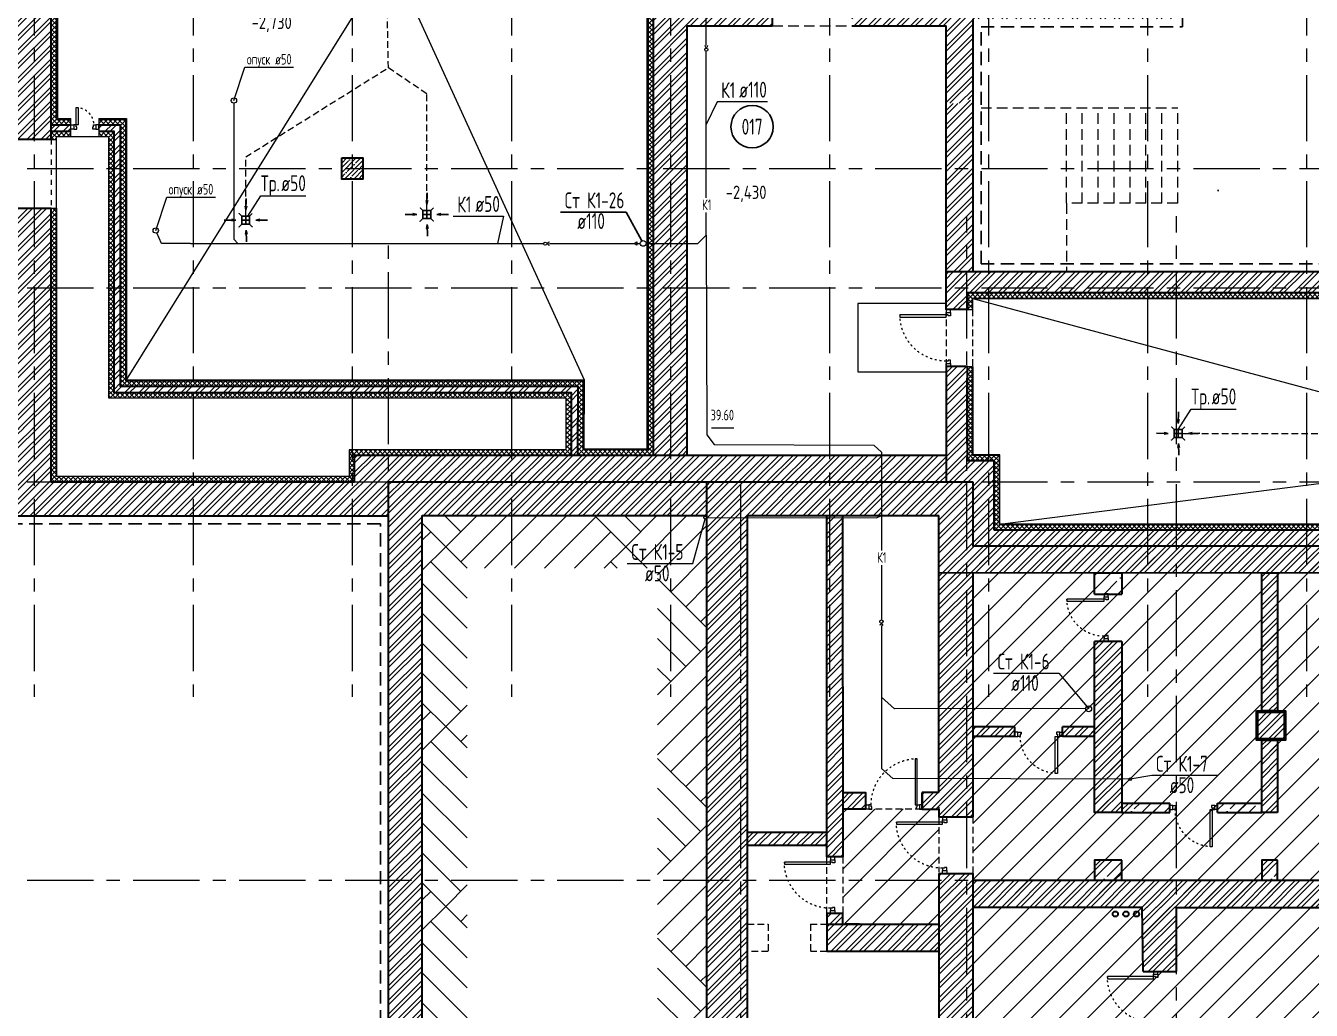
# Model space of a CAD drawing. Header units: millimetres. Extents: x -8689834 to 9419935, y -117443 to 166298.
# Drawn here: x -347333 to -323082, y 72711 to 91296 of the extents above; entities that cross this region are included whole.
import ezdxf
from ezdxf import colors
from ezdxf.entities.mleader import LeaderData, LeaderLine
from ezdxf.enums import TextEntityAlignment as Align
from ezdxf.math import Vec2, Vec3

# ---------------------------------------------------------------- set-up
doc = ezdxf.new("R2010")
doc.units = ezdxf.units.MM
doc.header["$MEASUREMENT"] = 0
for name, pattern in [('01_base$0$DASHED2', [0.375, 0.25, -0.125]), ('ACAD_ISO03W100', [30, 12, -18]), ('ADSK_Штриховая_ш2 п1', [3, 2, -1]), ('CENTER', [2, 1.25, -0.25, 0.25, -0.25]), ('TRATTEGGIATA', [0.75, 0.5, -0.25]), ('Штрих', [6.35, 3.175, -3.175])]:
    doc.linetypes.add(name, pattern=pattern)
doc.layers.get('0').update_dxf_attribs({"color": 250, "lineweight": 9})
for name, color, linetype, lineweight in [('!!!_АР_перегородки блоки', 7, 'Continuous', 5), ('1 этаж тонкие линии!', 250, 'Continuous', 0), ('_АР ТЕКСТ', 250, 'Continuous', 25), ('АР_Двери', 175, 'Continuous', 18), ('АР_Колонны', 250, 'Continuous', 30), ('АР_Колонны Штрих', 250, 'Continuous', 5), ('АР_Маркер экспликации', 239, 'Continuous', 13), ('АР_МосжилНии_Стены', 127, 'Continuous', 30), ('АР_Номер помещения', 1, 'Continuous', 25), ('АР_Оси', 195, 'Continuous', 9), ('АР_Отметки', 250, 'Continuous', 15), ('АР_Перегородки кирпич', 244, 'Continuous', 30), ('АР_Перегородки_кирпич_Штрих', 244, 'Continuous', 5), ('АР_Помещения_площадь', 19, 'Continuous', 9), ('АР_Сущ Несущая стена', 216, 'Continuous', 30), ('АР_тонкая линия', 250, 'Continuous', 0), ('АР_Штриховка кирпич', 250, 'Continuous', 9), ('АР_Штриховка монолит', 250, 'Continuous', 9), ('ВК_канализация', 32, 'Continuous', 15), ('Подвал', 250, 'Continuous', 30), ('Штриховка', 7, 'Continuous', 5)]:
    doc.layers.add(name, color=color, linetype=linetype, lineweight=lineweight)
doc.layers.add('АР_Кровля дорожки', color=245, linetype='Continuous')
doc.layers.add('ТХ_ВК_трапы', color=5, linetype='Continuous')
doc.styles.add('ISOCPEUR', font='isocpeur.ttf', dxfattribs={"width": 0.7})
doc.styles.get("Standard").update_dxf_attribs({"font": 'isocpeur.ttf', "width": 0.7})
pattern_1 = [(45, (-1298418.67, 164822.8), (-132.58252, 132.58252), []), (45, (-1298330.29, 164822.8), (-132.58252, 132.58252), [])]

# ---------------------------------------------------------------- blocks, each defined once
blk = doc.blocks.new('*U237')
for points in [[(-55, -80), (-55, 0), (-115, 0), (-115, -40), (-100, -40), (-100, -80), (-55, -80)], [(0, 0), (0, -80), (-55, -80), (-55, 0), (0, 0)], [(-1070, 0), (-1070, -80), (-1015, -80), (-1015, 0), (-1070, 0)], [(-1015, -80), (-1015, 0), (-955, 0), (-955, -40), (-970, -40), (-970, -80), (-1015, -80)]]:
    blk.add_lwpolyline(points)
blk.add_lwpolyline([(-100, -80), (-100, -950), (-140, -950), (-140, -80)], close=True)
at = {"linetype": 'ACAD_ISO03W100', "ltscale": 3}
blk.add_arc((-100, -80), 870, 180, 270, dxfattribs=at)
blk = doc.blocks.new('*U232')
for points in [[(-55, -80), (-55, 0), (-115, 0), (-115, -40), (-100, -40), (-100, -80), (-55, -80)], [(0, 0), (0, -80), (-55, -80), (-55, 0), (0, 0)], [(-1070, 0), (-1070, -80), (-1015, -80), (-1015, 0), (-1070, 0)], [(-1015, -80), (-1015, 0), (-955, 0), (-955, -40), (-970, -40), (-970, -80), (-1015, -80)]]:
    blk.add_lwpolyline(points)
blk.add_lwpolyline([(-100, -80), (-100, -950), (-140, -950), (-140, -80)], close=True)
at = {"linetype": 'ACAD_ISO03W100', "ltscale": 3}
blk.add_arc((-100, -80), 870, 180, 270, dxfattribs=at)
blk = doc.blocks.new('*U261')
blk.add_lwpolyline([(-100, 80), (-100, 780), (-140, 780), (-140, 80)], close=True)
for points in [[(-900, 0), (-900, 80), (-845, 80), (-845, 0), (-900, 0)], [(-845, 80), (-845, 0), (-785, 0), (-785, 40), (-800, 40), (-800, 80), (-845, 80)], [(-55, 80), (-55, 0), (-115, 0), (-115, 40), (-100, 40), (-100, 80), (-55, 80)], [(0, 0), (0, 80), (-55, 80), (-55, 0), (0, 0)]]:
    blk.add_lwpolyline(points)
at = {"linetype": 'ACAD_ISO03W100', "ltscale": 3}
blk.add_arc((-100, 80), 700, 90, 180, dxfattribs=at)
blk = doc.blocks.new('*U262')
for points in [[(-55, -80), (-55, 0), (-115, 0), (-115, -40), (-100, -40), (-100, -80), (-55, -80)], [(0, 0), (0, -80), (-55, -80), (-55, 0), (0, 0)], [(-900, 0), (-900, -80), (-845, -80), (-845, 0), (-900, 0)], [(-845, -80), (-845, 0), (-785, 0), (-785, -40), (-800, -40), (-800, -80), (-845, -80)]]:
    blk.add_lwpolyline(points)
blk.add_lwpolyline([(-100, -80), (-100, -780), (-140, -780), (-140, -80)], close=True)
at = {"linetype": 'ACAD_ISO03W100', "ltscale": 3}
blk.add_arc((-100, -80), 700, 180, 270, dxfattribs=at)
blk = doc.blocks.new('_DotSmall')
at = {"color": 0, "linetype": 'ByBlock', "const_width": 0.5}
blk.add_lwpolyline([(-0.0625, 0, 1), (0.0625, 0, 1)], format="xyb", close=True, dxfattribs=at)
blk = doc.blocks.new('*U464')
at = {"layer": 'АР_Номер помещения', "color": 7}
blk.add_circle((-11006, 2671), 400, dxfattribs=at)
at = {"layer": 'АР_Помещения_площадь', "color": 7}
blk.add_line((-11353, -3017), (-11775, -3017), dxfattribs=at)
at = {"color": 7, "style": 'ISOCPEUR', "width": 0.7, "flags": 1}
blk.add_attdef('КАТЕГОРИЯ', (-499, -2092), '', height=250, dxfattribs=at)
at = {"layer": 'АР_Номер помещения', "color": 7, "style": 'ISOCPEUR', "width": 0.7}
blk.add_attdef('НОМЕР_ПОМЕЩЕНИЯ', text='', height=300, dxfattribs=at).set_placement((-11006, 2671), align=Align.MIDDLE_CENTER)
at = {"layer": 'АР_Помещения_площадь', "color": 7, "lineweight": 30, "width": 0.7, "flags": 104}
blk.add_attdef('ИМЯ_ПОМЕЩЕНИЯ', text='', height=100, dxfattribs=at).set_placement((158, 1217), align=Align.MIDDLE_CENTER)
at = {"layer": 'АР_Помещения_площадь', "color": 7, "style": 'ISOCPEUR', "width": 0.7}
blk.add_attdef('ПЛОЩАДЬ_ПОМЕЩЕНИЯ', text='', height=200, dxfattribs=at).set_placement((-11348, -2770), align=Align.MIDDLE_RIGHT)
blk = doc.blocks.new('*U274')
for points in [[(0, 0), (0, -80), (55, -80), (55, 0), (0, 0)], [(55, -80), (55, 0), (115, 0), (115, -40), (100, -40), (100, -80), (55, -80)], [(475, -80), (475, 0), (415, 0), (415, -40), (430, -40), (430, -80), (475, -80)], [(530, 0), (530, -80), (475, -80), (475, 0), (530, 0)]]:
    blk.add_lwpolyline(points)
blk.add_lwpolyline([(100, -80), (100, -410), (140, -410), (140, -80)], close=True)
at = {"linetype": 'ACAD_ISO03W100', "ltscale": 3}
blk.add_arc((100, -80), 330, 270, 0, dxfattribs=at)
blk = doc.blocks.new('*U1280')
for points in [[(-55, -80), (-55, 0), (-115, 0), (-115, -40), (-100, -40), (-100, -80), (-55, -80)], [(0, 0), (0, -80), (-55, -80), (-55, 0), (0, 0)], [(-1070, 0), (-1070, -80), (-1015, -80), (-1015, 0), (-1070, 0)], [(-1015, -80), (-1015, 0), (-955, 0), (-955, -40), (-970, -40), (-970, -80), (-1015, -80)]]:
    blk.add_lwpolyline(points)
blk.add_lwpolyline([(-100, -80), (-100, -950), (-140, -950), (-140, -80)], close=True)
at = {"linetype": 'ACAD_ISO03W100', "ltscale": 3}
blk.add_arc((-100, -80), 870, 180, 270, dxfattribs=at)
blk = doc.blocks.new('Трапы с разуклонкой')
at = {"layer": 'ТХ_ВК_трапы'}
blk.add_lwpolyline([(364931, 183328), (364981, 183278), (364981, 183128), (364931, 183078), (364981, 183128), (365130, 183128), (365181, 183077), (365130, 183128), (365055, 183128), (365055, 183278), (364981, 183278), (365130, 183278), (365179, 183327), (365130, 183278), (365130, 183128), (365130, 183203), (364981, 183203)], dxfattribs=at)
blk.add_lwpolyline([(364931, 183328), (364981, 183278), (364981, 183128), (364931, 183078), (364981, 183128), (365130, 183128), (365181, 183077), (365130, 183128), (365055, 183128), (365055, 183278), (364981, 183278), (365130, 183278), (365179, 183327), (365130, 183278), (365130, 183128), (365130, 183203), (364981, 183203)], dxfattribs=at)
blk = doc.blocks.new('A$C985b353d')
at = {"layer": 'ТХ_ВК_трапы', "ltscale": 100}
for p, q in [((2, 189), (-11, 264)), ((-11, 264), (2, 189)), ((6, 409), (2, 189)), ((2, 189), (20, 264)), ((-407, 3), (-188, -1)), ((-188, -1), (-263, 17)), ((192, -1), (267, 17)), ((412, 3), (192, -1)), ((-188, -1), (-262, -14)), ((-262, -14), (-188, -1)), ((10, -191), (-4, -265)), ((-4, -265), (10, -191)), ((14, -410), (10, -191)), ((10, -191), (27, -266)), ((192, -1), (267, -14)), ((267, -14), (192, -1))]:
    blk.add_line(p, q, dxfattribs=at)
blk = doc.blocks.new('Подложка')
at = {"layer": '!!!_АР_перегородки блоки', "lineweight": 5, "ltscale": 100}
h = blk.add_hatch(dxfattribs=at)
h.set_pattern_fill('ANSI31', scale=3000, angle=180, style=0)
h.paths.add_polyline_path([(-327484.7, 61936.6), (-327484.7, 62094), (-326484.7, 62094), (-326484.7, 61936.6), (-326484.7, 61850.2), (-326197.5, 61850.2), (-326197.5, 71514.6), (-325612.1, 71514.6), (-295741.6, 71514.6), (-295741.6, 71680), (-295741.6, 81263.1), (-329468.3, 81263.1), (-329468.3, 61850.2), (-327484.7, 61850.2)])
h = blk.add_hatch(dxfattribs=at)
h.set_pattern_fill('ANSI31', scale=3000, angle=180, style=0)
h.paths.add_polyline_path([(-330105.5, 74335.6), (-331919.4, 74332.4), (-331922.6, 76510.5), (-330108.7, 76511.5)])
at = {"layer": '1 этаж тонкие линии!', "ltscale": 100, "transparency": 33554559}
h = blk.add_hatch(dxfattribs=at)
h.set_pattern_fill('ANSI37', scale=500, style=0)
h.paths.add_polyline_path([(-312975.8, 86253.4), (-312975.7, 86155.3), (-314046.9, 86154.3), (-314046.7, 86252.7), (-320016.4, 86252.6), (-320016.7, 86154.3), (-320816.5, 86153.7), (-320816.5, 86252.7), (-329569.4, 86252.6), (-329569.4, 85936.1), (-329469.9, 85936.2), (-329474.5, 85936.3), (-329472.6, 84865), (-329569.5, 84865), (-329569.5, 83085.6), (-329065.8, 83085.5), (-329065.8, 81775.7), (-312753.3, 81775.7), (-312753.3, 86252.6)])
h.paths.add_polyline_path([(-314051.8, 86154.5), (-314052.7, 86154.3), (-329474.3, 86153.8), (-329470.3, 83185.5), (-328965.8, 83185.8), (-328965.8, 81876), (-312853.3, 81875.7), (-312853.3, 86154.7)], flags=16)
h = blk.add_hatch(dxfattribs=at)
h.set_pattern_fill('AR-PARQ1', scale=200, angle=45, style=0)
h.paths.add_polyline_path([(-339005.1, 81057.8), (-335415.1, 81057.8), (-335415.1, 63056), (-339005.1, 63056)], flags=16)
h.paths.add_polyline_path([(-339852.1, 82045.5), (-334484.7, 82050.5), (-334484.7, 62098), (-339852.7, 62093)])
at = {"layer": 'АР_Колонны Штрих', "ltscale": 100}
h = blk.add_hatch(dxfattribs=at)
h.set_pattern_fill('ANSI35', scale=500)
h.set_pattern_definition([(45, (-1298424.17, 128672.16), (-88.388348, 88.388348), []), (45, (-1298335.78, 128672.16), (-88.388348, 88.388348), [156.25, -31.25, 0, -31.25])])
h.paths.add_polyline_path([(-340972.1, 88800.7), (-341372.1, 88800.7), (-341372.1, 88400.7), (-340972.1, 88400.7)])
at = {"layer": 'АР_Перегородки_кирпич_Штрих', "ltscale": 100}
h = blk.add_hatch(dxfattribs=at)
h.set_pattern_fill('ANSI32', scale=500)
h.paths.add_polyline_path([(-346482.2, 89424.7), (-346852.2, 89424.7), (-346852.2, 89304.7), (-346482.2, 89304.7)])
h = blk.add_hatch(dxfattribs=at)
h.set_pattern_fill('ANSI32', scale=500)
h.paths.add_polyline_path([(-345552.2, 89424.7), (-345952.2, 89424.7), (-345952.2, 89304.7), (-345672.2, 89304.7), (-345672.2, 84372.1), (-337041.1, 84372.1), (-337043, 83192.5), (-336923, 83192.3), (-336920.8, 84491.2), (-345552.2, 84492.1)])
h = blk.add_hatch(dxfattribs=at)
h.set_pattern_fill('ANSI32', scale=500)
h.paths.add_polyline_path([(-332219.3, 76075.3), (-333716.8, 76075.3), (-333716.8, 75825.3), (-332219.3, 75825.3)])
at = {"layer": 'АР_Штриховка кирпич', "ltscale": 100}
h = blk.add_hatch(dxfattribs=at)
h.set_pattern_fill('ANSI32', scale=500)
h.paths.add_polyline_path([(-347492.2, 102840.4), (-346852.1, 102840.4), (-346852.1, 106850.7), (-347492.2, 106340.7)])
h.paths.add_polyline_path([(-347492.1, 89148.6), (-346852.1, 89148.6), (-346852.1, 101675.4), (-347492.2, 101675.4)])
h.paths.add_polyline_path([(-346852.1, 87848.6), (-347492.1, 87848.6), (-347492.1, 83698.5), (-346852.1, 83698.5)])
h = blk.add_hatch(dxfattribs=at)
h.set_pattern_fill('ANSI32', scale=500)
h.set_pattern_definition(pattern_1)
h.paths.add_polyline_path([(-329581.1, 89825.8), (-329581.6, 89825.8)])
h.paths.add_polyline_path([(-329581.1, 89900), (-329462.2, 89900), (-329462.2, 91425.7), (-325662, 91425.7), (-325662, 91935.7), (-326172.1, 91935.7), (-329172, 91935.7), (-329172.1, 92315.3), (-329682, 92315.3), (-329682, 91935.7), (-331750.9, 91935.7), (-331750.9, 91295.7), (-329972.2, 91295.7), (-329972.2, 89830.5), (-329651.1, 89830.5)])
h = blk.add_hatch(dxfattribs=at)
h.set_pattern_fill('ANSI32', scale=500)
h.set_pattern_definition(pattern_1)
h.paths.add_polyline_path([(-335492.2, 83192.4), (-334852.2, 83192.4), (-334852.2, 91294.9), (-333250.9, 91296.1), (-333250.9, 91935.3), (-335492.2, 91935.7)])
h = blk.add_hatch(dxfattribs=at)
h.set_pattern_fill('ANSI32', scale=500)
h.set_pattern_definition([(45, (-15289.27, 0), (-132.58252, 132.58252), []), (45, (-15200.88, 0), (-132.58252, 132.58252), [])])
h.paths.add_polyline_path([(-329462.2, 89890.8), (-329581.1, 89890.8), (-329581.1, 89825.8), (-329651.1, 89825.8), (-329972.2, 89825.8), (-329972.2, 88600.7), (-329462.2, 88600.7)])
h.paths.add_polyline_path([(-329462.2, 88600.7), (-329972.2, 88600.7), (-329972.2, 86650.7), (-329877, 86650.7), (-329462.2, 86650.7)])
h = blk.add_hatch(dxfattribs=at)
h.set_pattern_fill('ANSI32', scale=500)
h.paths.add_polyline_path([(-329971.8, 86650.7), (-320817.9, 86650.7), (-320814.8, 86246.7), (-329569.5, 86258.6), (-329569.5, 85936.1), (-329971.8, 85936.1)])
h = blk.add_hatch(dxfattribs=at)
h.set_pattern_fill('ANSI32', scale=500)
h.paths.add_polyline_path([(-329468.3, 82685.7), (-329972, 82685.7), (-329971.6, 84865.2), (-329569.5, 84865.1), (-329569.5, 83085.5), (-329065.8, 83085.5), (-329065.8, 81775.7), (-296113.8, 81775.7), (-296113.8, 83086), (-295478.3, 83086), (-295478.3, 86252.6), (-295076.8, 86252.6), (-295076.8, 82685.7), (-295715.3, 82685.7), (-295715.3, 81707.5), (-295705.3, 80957.2), (-329468.3, 80969)])
h = blk.add_hatch(dxfattribs=at)
h.set_pattern_fill('ANSI32', scale=500)
h.paths.add_polyline_path([(-346852.1, 83700.7), (-347492, 83700.7), (-347492, 82045.7), (-340491.8, 82045.7), (-340491.8, 82685.7), (-329971.8, 82685.7), (-329971.8, 83192.4), (-341131.8, 83192.4), (-341131.8, 82685.7), (-346852, 82685.7)])
h = blk.add_hatch(dxfattribs=at)
h.set_pattern_fill('ANSI32', scale=500)
h.paths.add_polyline_path([(-339853.3, 82050.5), (-330106.8, 82051.5), (-330106.8, 80969.2), (-329468.3, 80969), (-329468.3, 82685.7), (-329576.8, 82685.7), (-329971.8, 82685.8), (-340493.3, 82685.7), (-340493.3, 64815.7), (-346842, 64815.7), (-346842, 55105.7), (-333741.7, 55105.7), (-333741.7, 61455.7), (-332347.9, 61455.7), (-332347.9, 62094), (-334239.8, 62094), (-334239.8, 55506.5), (-346441.8, 55506.5), (-346441.1, 64415), (-340492.6, 64415), (-340517.6, 61455.7), (-334214, 61455.7), (-334225.3, 62094.7), (-339853.3, 62094.7), (-339853.4, 64904.6)])
h = blk.add_hatch(dxfattribs=at)
h.set_pattern_fill('ANSI32', scale=500)
h.paths.add_polyline_path([(-333716.9, 82685.7), (-334136.7, 82685.7), (-334136.7, 62094), (-333716.8, 62094)])
h.paths.add_polyline_path([(-334136.7, 82685.7), (-334484.7, 82685.7), (-334484.7, 62094), (-334136.7, 62094)])
h = blk.add_hatch(dxfattribs=at)
h.set_pattern_fill('ANSI32', scale=500)
h.paths.add_polyline_path([(-332219.8, 75648.8), (-332218.6, 82051.5), (-331922.3, 82051.5), (-331922.1, 75607.2), (-332222, 75607.2), (-332219.3, 75648.8)])
h = blk.add_hatch(dxfattribs=at)
h.set_pattern_fill('ANSI32', scale=500)
h.paths.add_polyline_path([(-330106.2, 80969.1), (-329467.3, 80969.1), (-329468.3, 76363.5), (-330106.8, 76363.5), (-330106.8, 76510.8), (-330420.7, 76510.8), (-330420.7, 76822), (-330106.3, 76821.9)])
h = blk.add_hatch(dxfattribs=at)
h.set_pattern_fill('ANSI32', scale=500)
h.paths.add_polyline_path([(-324018.3, 80967.1), (-323719.9, 80967), (-323719.4, 78362.8), (-324017.3, 78362.8)])
h = blk.add_hatch(dxfattribs=at)
h.set_pattern_fill('ANSI32', scale=500)
h.paths.add_polyline_path([(-327169.7, 76684), (-327169.3, 79671.3), (-326656.9, 79671.3), (-326657.3, 76443.9), (-327169.3, 76443.9), (-327169.3, 76683.9)])
h = blk.add_hatch(dxfattribs=at)
h.set_pattern_fill('ANSI32', scale=500)
h.paths.add_polyline_path([(-324118.3, 78362.8), (-323567.6, 78362.8), (-323567.1, 77812.8), (-324117.3, 77812.8)])
h = blk.add_hatch(dxfattribs=at)
h.set_pattern_fill('ANSI32', scale=500)
h.paths.add_polyline_path([(-329469.3, 78062.5), (-328671.5, 78062.4), (-328670.9, 77882.5), (-329468.3, 77882.4)])
h = blk.add_hatch(dxfattribs=at)
h.set_pattern_fill('ANSI32', scale=500)
h.paths.add_polyline_path([(-327777.3, 78062.5), (-327169.6, 78062.4), (-327169, 77882.5), (-327776.3, 77882.4)])
h = blk.add_hatch(dxfattribs=at)
h.set_pattern_fill('ANSI32', scale=500)
h.paths.add_polyline_path([(-324018.3, 77813), (-323720, 77813), (-323719.4, 76444.2), (-324017.4, 76444.1)])
h = blk.add_hatch(dxfattribs=at)
h.set_pattern_fill('ANSI32', scale=500)
h.paths.add_polyline_path([(-331920.2, 76822), (-331490.9, 76821.9), (-331490.4, 76510.9), (-331919.3, 76510.8)])
h = blk.add_hatch(dxfattribs=at)
h.set_pattern_fill('ANSI32', scale=500)
h.paths.add_polyline_path([(-330107.2, 62334), (-330107, 75293.5), (-329468.1, 75293.5), (-329468.3, 62094), (-330106.8, 62094), (-330106.8, 62334)])
h = blk.add_hatch(dxfattribs=at)
h.set_pattern_fill('ANSI32', scale=500)
h.paths.add_polyline_path([(-314248, 75165.4), (-314248, 74653), (-329468.3, 74654), (-329468.3, 75166)])
h = blk.add_hatch(dxfattribs=at)
h.set_pattern_fill('ANSI32', scale=500)
h.paths.add_polyline_path([(-331919.4, 74537.2), (-332219.3, 74537.2), (-332219.3, 74335), (-331919.4, 74335)])
h.paths.add_polyline_path([(-330106.8, 74335), (-331960.6, 74335), (-332241.4, 74335), (-332219.3, 74335), (-332219.3, 73822.6), (-330106.8, 73822.7)])
h.paths.add_polyline_path([(-333716.8, 74335), (-333716.8, 74335), (-333716.8, 73822.7), (-333716.8, 73822.7)])
h = blk.add_hatch(dxfattribs=at)
h.set_pattern_fill('ANSI32', scale=500)
h.paths.add_polyline_path([(-326253.2, 74660), (-325627.8, 74657), (-325627.2, 73443.5), (-326252.2, 73446.5)])
at = {"layer": 'АР_Штриховка монолит', "ltscale": 300}
h = blk.add_hatch(dxfattribs=at)
h.set_pattern_fill('ANSI35', scale=1500)
h.paths.add_polyline_path([(-327170.3, 80968.1), (-326657.1, 80968.1), (-326656.5, 80567), (-327169.3, 80567)])
h = blk.add_hatch(dxfattribs=at)
h.set_pattern_fill('ANSI35', scale=1200)
h.set_pattern_definition([(45, (16224.6, 200.95), (-212.13203, 212.13203), []), (45, (16436.73, 200.95), (-212.13203, 212.13203), [375, -75, 0, -75])])
h.paths.add_polyline_path([(-326657.8, 76624), (-325749.8, 76623.9), (-325749.3, 76444), (-326656.8, 76443.9)])
h = blk.add_hatch(dxfattribs=at)
h.set_pattern_fill('ANSI35', scale=1200)
h.set_pattern_definition([(45, (18031.88, 200.95), (-212.13203, 212.13203), []), (45, (18244.02, 200.95), (-212.13203, 212.13203), [375, -75, 0, -75])])
h.paths.add_polyline_path([(-324850.5, 76624), (-324017.7, 76623.9), (-324017.1, 76444), (-324849.5, 76443.9)])
h = blk.add_hatch(dxfattribs=at)
h.set_pattern_fill('ANSI35', scale=1200)
h.set_pattern_definition([(45, (15712.1, -1077.32), (-212.13203, 212.13203), []), (45, (15924.24, -1077.32), (-212.13203, 212.13203), [375, -75, 0, -75])])
h.paths.add_polyline_path([(-327170.3, 75544.2), (-326657.1, 75544.2), (-326656.5, 75165.7), (-327169.3, 75165.7)])
h = blk.add_hatch(dxfattribs=at)
h.set_pattern_fill('ANSI35', scale=1200)
h.set_pattern_definition([(45, (18864.04, -1077.32), (-212.13203, 212.13203), []), (45, (19076.17, -1077.32), (-212.13203, 212.13203), [375, -75, 0, -75])])
h.paths.add_polyline_path([(-324018.3, 75544.2), (-323716.8, 75544.2), (-323716.2, 75165.7), (-324017.4, 75165.7)])
at = {"layer": 'Штриховка', "transparency": 33554636}
h = blk.add_hatch(dxfattribs=at)
h.set_pattern_fill('ANSI37', scale=500)
h.paths.add_polyline_path([(-341372, 100400.7), (-344172.1, 100400.7), (-344172.1, 100300.7), (-341372, 100300.7)])
h.paths.add_polyline_path([(-344172.1, 100400.7), (-345133.7, 100400.7), (-345133.7, 100300.7), (-344172.1, 100300.7)])
h.paths.add_polyline_path([(-346633.3, 100400.7), (-346852.2, 100400.7), (-346852.2, 99100.7), (-346752.2, 99100.7), (-346752.2, 100300.7), (-346633.3, 100300.7)])
h.paths.add_polyline_path([(-346752.2, 99100.7), (-346852.2, 99100.7), (-346852.2, 94600.7), (-346752.2, 94600.7)])
h.paths.add_polyline_path([(-335492.2, 94800.7), (-335592.2, 94800.7), (-335592.2, 94600.7), (-335492.2, 94600.7)])
h.paths.add_polyline_path([(-335492.2, 95920.7), (-338172.1, 95920.7), (-338172.1, 95820.7), (-335592.2, 95820.7), (-335592.2, 95020.6), (-335592.2, 94920.6), (-335492.2, 94920.6)])
h.paths.add_polyline_path([(-336922.8, 83292.4), (-336923, 83192.4), (-335492.2, 83192.4), (-335492.2, 91935.7), (-335492.2, 94600.7), (-335592.2, 94600.7), (-335592.2, 83292.4)])
h.paths.add_polyline_path([(-337043, 83192.4), (-337042.8, 83292.4), (-341231.8, 83292.4), (-341231.8, 82785.7), (-346752.2, 82785.7), (-346752.2, 87848.6), (-346852.2, 87848.6), (-346852.2, 82685.7), (-341131.8, 82685.7), (-341131.8, 83192.4)])
h = blk.add_hatch(dxfattribs=at)
h.set_pattern_fill('ANSI37', scale=500)
h.paths.add_polyline_path([(-346482.2, 89524.7), (-346752.2, 89524.7), (-346752.2, 94600.7), (-346852.2, 94600.7), (-346852.2, 89424.7), (-346482.2, 89424.7)])
h.paths.add_polyline_path([(-346482.2, 89304.7), (-346852.2, 89304.7), (-346852.2, 89148.6), (-346752.2, 89148.6), (-346752.2, 89204.7), (-346482.2, 89204.7)])
h = blk.add_hatch(dxfattribs=at)
h.set_pattern_fill('ANSI37', scale=500)
h.paths.add_polyline_path([(-345452.2, 89524.7), (-345952.2, 89524.7), (-345952.2, 89424.7), (-345552.2, 89424.7), (-345552.2, 88600.7), (-345452.2, 88600.7)])
h.paths.add_polyline_path([(-345452.2, 88600.7), (-345552.2, 88600.7), (-345552.2, 86350.7), (-345452.2, 86350.7)])
h.paths.add_polyline_path([(-345452.2, 86350.7), (-345552.2, 86350.7), (-345552.2, 84492.1), (-344606.7, 84492.1), (-344480.7, 84592.1), (-345452.2, 84592.1)])
h.paths.add_polyline_path([(-336820.7, 84592.1), (-344172.1, 84592.1), (-344172.1, 84492.1), (-336920.8, 84492.1), (-336923, 83292.5), (-336823, 83292.3)])
h.paths.add_polyline_path([(-344172.1, 84592.1), (-344480.7, 84592.1), (-344606.7, 84492.1), (-344172.1, 84492.1)])
h = blk.add_hatch(dxfattribs=at)
h.set_pattern_fill('ANSI37', scale=500)
h.paths.add_polyline_path([(-345672.2, 89304.7), (-345952.2, 89304.7), (-345952.2, 89204.7), (-345772.2, 89204.7), (-345772.2, 84272.1), (-337141.2, 84271.8), (-337143, 83292.4), (-337043, 83292.4), (-337041.1, 84371.6), (-345672.2, 84372.1)])
at = {"color": 7, "linetype": 'TRATTEGGIATA', "ltscale": 500}
for p, q in [((-325514.2, 91275.7), (-325514.2, 99595.7)), ((-329312.2, 91275.9), (-325514.2, 91276)), ((-329312.1, 86799.4), (-329312.2, 91275.9)), ((-329312.2, 86799.4), (-321935.8, 86799.5)), ((-347642.2, 81895.7), (-340642, 81894.9)), ((-340642, 64965.7), (-340642, 81894.9))]:
    blk.add_line(p, q, dxfattribs=at)
at = {"color": 7, "lineweight": 30}
for centre in [(-326778.7, 74528.9), (-326578.7, 74528.9), (-326378.7, 74528.9)]:
    blk.add_circle(centre, 50, dxfattribs=at)
at = {"layer": '1 этаж тонкие линии!', "color": 7, "ltscale": 100, "transparency": 33554559, "elevation": -1.1}
for points in [[(-346752.2, 89148.6), (-346752.2, 89204.7)], [(-337141.2, 83292.4), (-341231.8, 83292.4), (-341231.8, 82785.7), (-346752.2, 82785.7)]]:
    blk.add_lwpolyline(points, dxfattribs=at)
at = {"layer": '_АР ТЕКСТ', "color": 7, "linetype": 'ByBlock', "lineweight": -2}
blk.add_line((-324851.3, 88184.4), (-324825.3, 88184.4), dxfattribs=at)
at = {"layer": 'АР_Колонны', "color": 7, "ltscale": 100}
blk.add_lwpolyline([(-341372.1, 88800.7), (-340972.1, 88800.7), (-340972.1, 88400.7), (-341372.1, 88400.7)], close=True, dxfattribs=at)
at = {"layer": 'АР_МосжилНии_Стены', "color": 7, "ltscale": 100}
for p, q in [((-346852.2, 89276.7), (-346852.2, 101675.4)), ((-335492.2, 83192.4), (-335492.2, 91935.7)), ((-333250.9, 91935.7), (-333250.9, 91295.7)), ((-329462.2, 89760.8), (-329462.2, 91425.7)), ((-334852.2, 91295.7), (-333250.9, 91295.7)), ((-334852.2, 83192.4), (-334852.2, 91295.7)), ((-331750.9, 91295.7, 1.1), (-329972.2, 91295.7)), ((-329972.2, 89825.8), (-329972.2, 91295.7)), ((-329972.2, 86650.7), (-329972.2, 89825.8)), ((-329462.2, 86650.7), (-329462.2, 89890.8)), ((-346852.2, 89148.6), (-346852.2, 89700.7)), ((-346852.2, 83649.1), (-346852.2, 87848.6)), ((-320816.5, 86650.7), (-329972.2, 86650.7)), ((-320816.3, 86650.7), (-329972, 86650.7)), ((-329971.8, 84865.2), (-329971.8, 82685.7)), ((-329569.5, 84865), (-329971.8, 84865)), ((-329569.5, 83085.5), (-329569.5, 84865)), ((-346852.2, 82685.7), (-346852.2, 83700.7)), ((-329065.8, 83085.5), (-329569.5, 83085.5)), ((-329065.8, 81775.7), (-329065.8, 83085.5)), ((-346852.2, 82685.7), (-341131.8, 82685.7)), ((-340491.8, 64415), (-340491.8, 82685.7)), ((-340491.8, 82685.7), (-329468.3, 82685.7)), ((-329468.3, 82685.7), (-329468.3, 81468.1)), ((-347492.2, 82045.7), (-340492, 82045.7)), ((-339853.3, 62095.5), (-339853.3, 82050.5)), ((-339853.3, 82050.5), (-334484.7, 82050.5)), ((-333716.8, 82051.5), (-330106.8, 82051.5)), ((-332219.3, 75607.2), (-332219.1, 82051.5)), ((-331923.3, 82051.5), (-331919.4, 75607.2)), ((-330106.8, 80826.5), (-330106.8, 82051.5)), ((-329468.3, 81475.7), (-295715.3, 81475.7)), ((-330106.3, 76821.9), (-330106.8, 80826.5)), ((-329468.3, 80969), (-329468.3, 76363.5)), ((-330420.7, 76511), (-330420.7, 76810.9)), ((-331919.4, 75607.2), (-332219.3, 75607.2)), ((-331602.4, 74335), (-331883.2, 74335)), ((-330106.8, 73822.7), (-332219.3, 73822.7))]:
    blk.add_line(p, q, dxfattribs=at)
for points in [[(-346852.2, 89148.6), (-347492.2, 89148.6)], [(-347492.2, 87848.6), (-346852.2, 87848.6)], [(-320816.3, 86252.6), (-329569.5, 86252.6), (-329569.4, 85936.1), (-329971.8, 85936.1), (-329971.8, 86650.7)], [(-346852, 82685.7), (-341131.8, 82685.7), (-341131.8, 83192.4), (-329971.8, 83192.4)], [(-334484.7, 62094), (-334484.7, 82685.7)], [(-333716.8, 62094), (-333716.8, 62094), (-333716.8, 82051.5)], [(-296113.8, 81775.7), (-329065.8, 81775.7)], [(-295079.4, 80956.9), (-330109.4, 80969.2)], [(-327169.3, 80567), (-327169.3, 80968.2), (-326656.8, 80968.2), (-326656.8, 80567)], [(-327169.3, 80567), (-326656.8, 80567)], [(-326656.8, 79671.3), (-326656.8, 76443.9), (-327169.3, 76443.9), (-327169.3, 79671.3)], [(-326656.8, 79671.3), (-327169.3, 79671.3)], [(-328671.2, 78062.4), (-329468.3, 78062.4)], [(-328671.2, 77882.4), (-329468.3, 77882.4)], [(-328671.4, 78062.4), (-329268.4, 78062.4)], [(-328671.4, 77882.4), (-329268.4, 77882.4)], [(-328671.4, 77882.4), (-328671.4, 78062.4)], [(-328671.2, 77882.4), (-328671.2, 78062.4)], [(-327169.3, 78062.4), (-327776.3, 78062.4)], [(-327776.3, 77882.4), (-327776.3, 78062.4)], [(-327169.3, 77882.4), (-327776.3, 77882.4)], [(-331919.3, 76822), (-331490.7, 76822), (-331490.7, 76510.8), (-331919.3, 76510.8)], [(-330106.3, 76821.9), (-330420.7, 76822), (-330420.7, 76510.8), (-330106.8, 76510.8), (-330106.8, 76363.5), (-329468.3, 76363.5)], [(-326656.8, 76623.9), (-325749.5, 76623.9)], [(-326656.8, 76443.9), (-325749.5, 76443.9)], [(-325749.5, 76443.9), (-325749.5, 76623.9)], [(-324849.5, 76623.9), (-324017.4, 76623.9)], [(-324849.5, 76443.9), (-324849.5, 76623.9)], [(-324849.5, 76443.9), (-324017.4, 76443.9)], [(-330106.8, 75293.5), (-330106.8, 62099.4)], [(-330106.8, 75293.5), (-329468.3, 75293.5), (-329468.3, 62094)], [(-329468.3, 75165.7), (-314248, 75165.7), (-314248, 74654)], [(-331919.4, 74335), (-331919.4, 74537.2), (-332219.3, 74537.2), (-332219.3, 73822.7)], [(-326252.2, 73446.5), (-326270.8, 74654), (-329468.3, 74654)], [(-325627.5, 73446.5), (-325627.5, 74654), (-318274.1, 74654), (-318274.1, 73046.3), (-317829.4, 73046.3), (-317829.4, 73046.3), (-317829.4, 74654)], [(-332219.3, 74335), (-330106.8, 74335)], [(-326252.2, 73446.5), (-325627.5, 73446.5)]]:
    blk.add_lwpolyline(points, dxfattribs=at)
for points in [[(-323716.5, 78362.8), (-324017.3, 78362.8), (-324017.4, 80967), (-323716.5, 80967)], [(-324117.3, 78362.8), (-323567.3, 78362.8), (-323567.3, 77812.8), (-324117.3, 77812.8)], [(-324092.3, 78337.8), (-323592.3, 78337.8), (-323592.3, 77837.8), (-324092.3, 77837.8)], [(-323716.5, 76443.9), (-324017.4, 76443.9), (-324017.3, 77812.8), (-323716.5, 77812.8)], [(-326656.8, 75544.2), (-327169.3, 75544.2), (-327169.3, 75165.7), (-326656.8, 75165.7)], [(-323716.5, 75544.2), (-324017.4, 75544.2), (-324017.4, 75165.7), (-323716.5, 75165.7)]]:
    blk.add_lwpolyline(points, close=True, dxfattribs=at)
at = {"layer": 'АР_Оси', "color": 7, "linetype": 'CENTER', "ltscale": 1000}
for p, q in [((-347172.1, 134363.2), (-347172.1, 78630.8)), ((-344172.1, 134363.2), (-344172.1, 78630.8)), ((-341172.1, 134363.2), (-341172.1, 78630.8)), ((-338172.1, 134363.2), (-338172.1, 78630.8)), ((-335172.1, 134363.2), (-335172.1, 78630.8)), ((-332172.1, 134363.2), (-332172.1, 78630.8)), ((-329172.1, 134363.2), (-329172.1, 78630.8)), ((-326172.1, 134363.2), (-326172.1, 78630.8)), ((-323172.1, 134363.2), (-323172.1, 78630.8)), ((-359305.8, 88600.7), (-276127.4, 88600.7)), ((-329577, 53394.4), (-329577, 87701.9)), ((-325622, 53394.4), (-325622, 87701.9)), ((-340492, 53394.4), (-340492, 87278.3)), ((-359305.8, 86350.7), (-276127.4, 86350.7)), ((-333842, 53394.4), (-333842, 82776.9)), ((-359305.8, 82685.7), (-275708.6, 82685.7)), ((-359305.8, 75165.7), (-275708.6, 75165.7))]:
    blk.add_line(p, q, dxfattribs=at)
at = {"layer": 'АР_Перегородки кирпич', "color": 7, "linetype": 'Continuous', "ltscale": 100}
for p, q in [((-333716.8, 76075.3), (-332219.3, 76075.3)), ((-333716.8, 75825.3), (-332219.3, 75825.3))]:
    blk.add_line(p, q, dxfattribs=at)
for points in [[(-346852.2, 89424.7), (-346482.2, 89424.7)], [(-346852.2, 89304.7), (-346482.2, 89304.7)], [(-345952.2, 89424.7), (-345552.2, 89424.7), (-345552.2, 84492.1), (-336920.8, 84492.1), (-336923, 83192.4)], [(-345952.2, 89304.7), (-345672.2, 89304.7), (-345672.2, 84372.1), (-337041.1, 84372.1), (-337043, 83192.4)]]:
    blk.add_lwpolyline(points, dxfattribs=at)
at = {"layer": 'АР_Сущ Несущая стена', "color": 7, "linetype": 'Штрих', "lineweight": 9, "ltscale": 30}
blk.add_line((-346852.2, 89148.6), (-346852.2, 87848.6), dxfattribs=at)
at = {"layer": 'АР_тонкая линия', "color": 7, "linetype": 'ADSK_Штриховая_ш2 п1', "ltscale": 100}
for p, q in [((-333250.9, 91295.7), (-331750.9, 91295.7, 1.1)), ((-329312.2, 89745.5), (-325601.1, 89745.5)), ((-327701.1, 87944.4), (-327701.1, 89745.6)), ((-327401.1, 87944.2), (-327401.1, 89745.5)), ((-327101.1, 87944.2), (-327101.1, 89745.5)), ((-326801.1, 87944.2), (-326801.1, 89745.5)), ((-326501.1, 87944.3), (-326501.1, 89745.5)), ((-326201.1, 87944.3), (-326201.1, 89745.5)), ((-325901.1, 87944.3), (-325901.1, 89745.5)), ((-325601.1, 87944.3), (-325601.1, 89745.5)), ((-325601.1, 87944.4), (-327701.1, 87944.4)), ((-327701.1, 87944.2), (-327701.1, 86650.7))]:
    blk.add_line(p, q, dxfattribs=at)
at = {"layer": 'АР_тонкая линия', "color": 7, "ltscale": 500}
for p, q in [((-346852.2, 89148.6), (-346752.2, 89148.6, -1.1)), ((-346852.2, 87848.6), (-346752.2, 87848.6)), ((-346752.2, 87848.6), (-346752.2, 82785.7, -1.1)), ((-329601.4, 85936.1), (-329464.5, 85936.3, -1.5)), ((-329569.5, 84865), (-329472.6, 84865.1, -1.4))]:
    blk.add_line(p, q, dxfattribs=at)
for points in [[(-346752.2, 89524.7), (-346482.2, 89524.7)], [(-346732.2, 89544.7), (-346482.2, 89544.7)], [(-346752.2, 89204.7), (-346482.2, 89204.7)]]:
    blk.add_lwpolyline(points, dxfattribs=at)
at = {"layer": 'АР_тонкая линия', "color": 7, "ltscale": 500, "elevation": -1.4}
for points in [[(-329474.5, 85936.2), (-329474.8, 86154.1), (-320816.5, 86153.2)], [(-312975.8, 86154.6), (-312853.3, 86154.2), (-312853.3, 81876.3), (-328965.8, 81876.3), (-328965.8, 83185.5), (-329470.8, 83185.5), (-329472.6, 84865)], [(-329464.5, 85936.2), (-329464.8, 86144.1), (-320816.5, 86143.2)], [(-312975.3, 86144.2), (-312863.3, 86144.2), (-312863.3, 81886.3), (-328955.8, 81886.3), (-328955.8, 83195.5), (-329460.8, 83195.5), (-329462.6, 84865)]]:
    blk.add_lwpolyline(points, dxfattribs=at)
at = {"layer": 'Подвал', "color": 7, "lineweight": 13, "ltscale": 500}
for p, q in [((-345432.2, 84612.1), (-340917.2, 91865.6, -0.1)), ((-340115.7, 91865.6, -0.1), (-336800.6, 84612.1)), ((-329464.8, 86144.1, -1.4), (-320586.7, 83760.6)), ((-328955.8, 81886.3, -1.4), (-320586.7, 82958.8))]:
    blk.add_line(p, q, dxfattribs=at)
at = {"layer": 'Подвал', "color": 7, "linetype": 'TRATTEGGIATA', "lineweight": 13, "ltscale": 250}
for p, q in [((-329971.8, 85936.1), (-329972, 84865)), ((-329474.5, 85936.2, -1.4), (-329472.6, 84865, -1.4)), ((-331490.7, 76511), (-330420.7, 76511)), ((-330109.6, 76544.4), (-330106.8, 75318.1)), ((-329468.3, 76363.5), (-329469.1, 75293.5)), ((-332219.3, 74537.2), (-332219.3, 75607.2)), ((-331919.4, 75607.2), (-331919.4, 74537.2)), ((-333716.8, 74335), (-333328.4, 74335)), ((-333328.4, 74335), (-333328.4, 73822.7)), ((-332528.4, 74335), (-332528.4, 73822.7)), ((-333328.4, 73822.7), (-333716.8, 73822.7)), ((-332219.3, 73822.7), (-332528.4, 73822.7))]:
    blk.add_line(p, q, dxfattribs=at)
at = {"layer": 'Подвал', "color": 7, "lineweight": 9, "ltscale": 100}
for points in [[(-329971.8, 86050.1), (-331635.2, 86050.1), (-331635.2, 84765.2), (-329971.8, 84765.2)], [(-331635.2, 86050.1), (-331635.2, 84765.2)]]:
    blk.add_lwpolyline(points, dxfattribs=at)
at = {"layer": 'Подвал', "color": 7, "linetype": 'TRATTEGGIATA', "lineweight": 13, "ltscale": 250}
blk.add_lwpolyline([(-332528.4, 74335), (-332219.3, 74335)], dxfattribs=at)
at = {"layer": 'Штриховка', "color": 7, "transparency": 33554636}
for points, elevation in [([(-346633.3, 100400.7), (-346633.3, 100280.7), (-346732.2, 100280.7), (-346732.2, 89544.7)], -1.4), ([(-346752.2, 89524.7), (-346752.2, 100300.7), (-346633.3, 100300.7)], -1.1), ([(-335592.2, 94800.7), (-335592.2, 83292.4), (-336823, 83292.4)], -1.1), ([(-336803, 83309.5), (-335610.9, 83307.3), (-335611.8, 94800.7)], -1.4)]:
    blk.add_lwpolyline(points, dxfattribs=dict(at, elevation=elevation))
for points in [[(-346482.2, 89205), (-346482.2, 89544.7)], [(-345952.2, 89544.7), (-345432.2, 89544.7), (-345432.2, 84612.1), (-336800.6, 84612.1), (-336803, 83309.4)], [(-345952.2, 89544.7), (-345952.2, 89205)], [(-345952.2, 89524.7), (-345452.2, 89524.7), (-345452.2, 84592.1), (-336820.7, 84592.1), (-336823, 83292.4)], [(-346752.2, 89204.7), (-345772.2, 89204.7), (-345772.2, 84272.1), (-337141.2, 84272.1), (-337141.2, 83292.4), (-341231.8, 83292.4), (-341231.8, 82785.7), (-346752.2, 82785.7), (-346752.2, 89204.7)]]:
    blk.add_lwpolyline(points, dxfattribs=at)
at = {"layer": 'АР_Двери', "color": 7, "xscale": -1}
for name, p, rotation in [('*U274', (-346482.2, 89344.7), 180), ('*U237', (-329890.5, 85936.1), 270), ('*U262', (-326911.5, 80571.3), 270), ('*U261', (-327771.4, 77962.4), 180), ('*U1280', (-330415.7, 76510.8), 180), ('*U261', (-324849.5, 76579.4), 180), ('*U232', (-329959.6, 76363.5), 270), ('*U232', (-332072.1, 75607.2), 270), ('*U232', (-325978.5, 73446.5), 270)]:
    blk.add_blockref(name, p, dxfattribs=dict(at, rotation=rotation))
at = {"layer": 'АР_Маркер экспликации', "color": 7}
ref = blk.add_blockref('*U464', (-322623.9, 86717.2, 2.3), dxfattribs=at)
ref.add_attrib('НОМЕР_ПОМЕЩЕНИЯ', '017', dxfattribs={"layer": 'АР_Номер помещения', "color": 7, "height": 300, "style": 'ISOCPEUR', "width": 0.7}).set_placement((-333629.8, 89388.6, 2.3), align=Align.MIDDLE_CENTER)
ref.add_attrib('ПЛОЩАДЬ_ПОМЕЩЕНИЯ', '39.60', dxfattribs={"layer": 'АР_Помещения_площадь', "color": 7, "height": 200, "style": 'ISOCPEUR', "width": 0.7}).set_placement((-333971.6, 83946.9, 2.3), align=Align.MIDDLE_RIGHT)
at = {"layer": 'АР_Отметки', "color": 7}
ml = blk.add_multileader_mtext('Standard', dxfattribs=at)
ml.set_content('{\\W0.8;-2,430}', color=7, style='ISOCPEUR')
ml.set_leader_properties(color=256, linetype='Continuous', lineweight=-1)
ml.set_arrow_properties(name='DOTSMALL')
ml.build(insert=Vec2(0, 0))
ml.multileader.update_dxf_attribs({"has_text_frame": 1, "text_left_attachment_type": 4, "text_right_attachment_type": 4, "dogleg_length": 100, "arrow_head_size": 180})
ctx = ml.context
ctx.base_point, ctx.char_height, ctx.arrow_head_size, ctx.landing_gap_size, ctx.plane_origin = Vec3(-336711.9, 117132.7), 250, 180, 50, Vec3(-335659.2, 115477.5)
ctx.left_attachment, ctx.right_attachment = 4, 4
notes = []
notes.append((ctx, [(0, (0, 0, 0), (0, 0), (1, 0), 1, [])]))
ctx.mtext.insert, ctx.mtext.width, ctx.mtext.line_spacing_style, ctx.mtext.flow_direction = Vec3(-336661.9, 117466), 852.697, 2, 5
ml = blk.add_multileader_mtext('Standard', dxfattribs=at)
ml.set_content('{\\W0.8;-2,730}', color=7, style='ISOCPEUR')
ml.set_leader_properties(color=256, linetype='Continuous', lineweight=-1)
ml.set_arrow_properties(name='DOTSMALL')
ml.build(insert=Vec2(0, 0))
ml.multileader.update_dxf_attribs({"has_text_frame": 1, "text_left_attachment_type": 4, "text_right_attachment_type": 4, "dogleg_length": 100, "arrow_head_size": 180})
ctx = ml.context
ctx.base_point, ctx.char_height, ctx.arrow_head_size, ctx.landing_gap_size, ctx.plane_origin = Vec3(-346371.4, 101933.6), 250, 180, 50, Vec3(-346327.7, 100655.5)
ctx.left_attachment, ctx.right_attachment = 4, 4
notes.append((ctx, [(0, (0, 0, 0), (0, 0), (1, 0), 1, [])]))
ctx.mtext.insert, ctx.mtext.width, ctx.mtext.defined_height, ctx.mtext.line_spacing_style, ctx.mtext.flow_direction = Vec3(-346321.4, 102266.9), 769.989, 343.9, 2, 5
ml = blk.add_multileader_mtext('Standard', dxfattribs=at)
ml.set_content('{\\W0.8;-2,730}', color=7, style='ISOCPEUR')
ml.set_leader_properties(color=256, linetype='Continuous', lineweight=-1)
ml.set_arrow_properties(name='DOTSMALL')
ml.build(insert=Vec2(0, 0))
ml.multileader.update_dxf_attribs({"has_text_frame": 1, "text_left_attachment_type": 4, "text_right_attachment_type": 4, "dogleg_length": 100, "arrow_head_size": 180})
ctx = ml.context
ctx.base_point, ctx.char_height, ctx.arrow_head_size, ctx.landing_gap_size, ctx.plane_origin = Vec3(-343122.5, 91149.4), 250, 180, 50, Vec3(-347781, 87297.1)
ctx.left_attachment, ctx.right_attachment = 4, 4
notes.append((ctx, [(0, (0, 0, 0), (0, 0), (1, 0), 1, [])]))
ctx.mtext.insert, ctx.mtext.width, ctx.mtext.defined_height, ctx.mtext.line_spacing_style, ctx.mtext.flow_direction = Vec3(-343072.5, 91482.7), 769.989, 343.9, 2, 5
ml = blk.add_multileader_mtext('Standard', dxfattribs=at)
ml.set_content('{\\W0.8;-2,430}', color=7, style='ISOCPEUR')
ml.set_leader_properties(color=256, linetype='Continuous', lineweight=-1)
ml.set_arrow_properties(name='DOTSMALL')
ml.build(insert=Vec2(0, 0))
ml.multileader.update_dxf_attribs({"has_text_frame": 1, "text_left_attachment_type": 4, "text_right_attachment_type": 4, "dogleg_length": 100, "arrow_head_size": 180})
ctx = ml.context
ctx.base_point, ctx.char_height, ctx.arrow_head_size, ctx.landing_gap_size, ctx.plane_origin = Vec3(-334177.8, 87942.7), 250, 180, 50, Vec3(-333125.1, 86287.5)
ctx.left_attachment, ctx.right_attachment = 4, 4
notes.append((ctx, [(0, (0, 0, 0), (0, 0), (1, 0), 1, [])]))
ctx.mtext.insert, ctx.mtext.width, ctx.mtext.line_spacing_style, ctx.mtext.flow_direction = Vec3(-334127.8, 88276.1), 852.697, 2, 5
for ctx, leaders in notes:
    for number, flags, end, landing, length, lines in leaders:
        leader = LeaderData()
        leader.index, (leader.has_last_leader_line, leader.has_dogleg_vector, leader.attachment_direction) = number, flags
        leader.last_leader_point, leader.dogleg_vector, leader.dogleg_length = Vec3(end), Vec3(landing), length
        for number, points, colour, breaks in lines:
            line = LeaderLine()
            line.index, line.vertices, line.color, line.breaks = number, Vec3.list(points), colors.encode_raw_color(colour), breaks
            leader.lines.append(line)
        ctx.leaders.append(leader)

msp = doc.modelspace()

# ---------------------------------------------------------------- block references
at = {"layer": 'АР_Кровля дорожки', "color": 7}
msp.add_blockref('Подложка', (0, 0), dxfattribs=at)

# ---------------------------------------------------------------- next in the draw order: linework, layer by layer
at = {"layer": 'АР_Кровля дорожки', "color": 7, "ltscale": 500}
msp.add_lwpolyline([(-337242, 87778.5), (-336008, 87778.5), (-335712, 87234.9)], dxfattribs=at)
at = {"layer": 'ВК_канализация', "color": 244, "lineweight": 13, "ltscale": 500, "true_color": 0x991b1e}
for points in [[(-334493.9, 90920), (-334493.9, 96887.7)], [(-334493.9, 90873.3), (-334493.9, 90890)], [(-334493.9, 88047.7), (-334493.9, 90813.3)], [(-343405.2, 89833.5), (-343405.2, 87265.3), (-343333, 87182.9)], [(-334493.9, 87340.2), (-334493.9, 87771.9)], [(-344222.6, 87182.9), (-344770.3, 87182.9), (-344860.3, 87384.4)], [(-335630.7, 87186.4), (-334654.8, 87182.9), (-334493.9, 87340.2)], [(-334493.9, 87340.2), (-334486.7, 83572.4), (-334348.9, 83389.4), (-331335.8, 83379.8), (-331190.4, 83248.4), (-331190.4, 82051.5)], [(-344222.6, 87182.9), (-337561, 87182.9)], [(-337501, 87182.9), (-337484.3, 87182.9)], [(-337454.3, 87182.9), (-335852.8, 87182.9)], [(-335805.4, 87182.9), (-335740.5, 87182.9)], [(-334491.7, 82011.7), (-331286, 82007.5), (-331190.4, 82051.5)], [(-331190.4, 82051.5), (-331190.4, 81389.2)], [(-331190.4, 81113.4), (-331190.4, 80078.5)], [(-331190.4, 80018.5), (-331190.4, 80001.8)], [(-331190.4, 79971.8), (-331190.4, 77274.7)], [(-327336.1, 78407.5), (-330944.3, 78404.2), (-331190.4, 78621.1)], [(-326523.7, 77072), (-330978.2, 77086.3), (-331190.4, 77274.7)]]:
    msp.add_lwpolyline(points, dxfattribs=at)
at = {"layer": 'ВК_канализация', "color": 3, "linetype": '01_base$0$DASHED2', "lineweight": 13, "ltscale": 500}
for points in [[(-343182.9, 87699.3), (-343182.9, 88819), (-340492.3, 90502.3), (-340516.4, 91865.6)], [(-339767.8, 87806.8), (-339767.8, 90007.9), (-340492.3, 90502.3)], [(-325519.8, 83599.7), (-321394.1, 83601.3), (-320594, 83251.6)]]:
    msp.add_lwpolyline(points, dxfattribs=at)
at = {"layer": 'ВК_канализация', "color": 18, "lineweight": 13, "ltscale": 500, "true_color": 0x000000}
for points in [[(-343405.2, 89883.5), (-343196.7, 90511.8), (-342278.6, 90511.8)], [(-333338.5, 89858.5), (-334291, 89858.5), (-334493.9, 89430.5)], [(-344880.7, 87430.1), (-344672.2, 88058.4), (-343754, 88058.4)], [(-343145.6, 87699.3), (-342898.6, 88085), (-342051.5, 88085)], [(-339269.4, 87701.1), (-338316.8, 87701.1), (-338433.9, 87182.9)], [(-335805.4, 87214.4), (-335805.4, 87151.4), (-335852.8, 87182.9), (-335805.4, 87214.4)], [(-325594.4, 83674.7), (-325347.5, 84060.3), (-324500.4, 84060.3)], [(-335985.2, 81141.8), (-334751.2, 81141.8), (-334516.6, 81986.7)], [(-329077, 79073.2), (-327843, 79073.2), (-327281.4, 78401.3)], [(-324852.9, 77143.5), (-326086.9, 77143.5), (-326498.7, 77072)]]:
    msp.add_lwpolyline(points, dxfattribs=at)
at = {"layer": 'ВК_канализация', "color": 244, "lineweight": 13, "ltscale": 500, "true_color": 0x991b1e}
for centre, radius in [((-334493.9, 90843.3), 30), ((-343405.2, 89883.5), 50), ((-344880.7, 87430.1), 50), ((-337531, 87182.9), 30), ((-335685.7, 87186.6), 55), ((-334516.7, 82011.7), 25), ((-331190.4, 80048.5), 30), ((-327281.4, 78401.3), 55), ((-326498.7, 77072), 25)]:
    msp.add_circle(centre, radius, dxfattribs=at)
for centre, start, end in [((-334493.9, 90920), 180, 0), ((-337454.3, 87182.9), 90, 270), ((-331190.4, 79971.8), 0, 180)]:
    msp.add_arc(centre, 30, start, end, dxfattribs=at)

# ---------------------------------------------------------------- next in the draw order: block references
at = {"layer": 'ВК_канализация', "color": 7, "ltscale": 500}
for p in [(-343182.9, 87624.3), (-339767.8, 87731.8), (-325594.4, 83599.7)]:
    msp.add_blockref('A$C985b353d', p, dxfattribs=at)
at = {"layer": 'ВК_канализация', "color": 7, "lineweight": 9, "xscale": -1}
for p in [(25287.5, -95470.9), (21872.4, -95578.4), (39460.9, -99603)]:
    msp.add_blockref('Трапы с разуклонкой', p, dxfattribs=at)

# ---------------------------------------------------------------- next in the draw order: texts
at = {"layer": 'ВК_канализация', "color": 18, "ltscale": 100, "true_color": 0x000000, "attachment_point": 4, "style": 'ISOCPEUR'}
for s, insert, char_height, width in [('\\pxi-1,l1,t1,5;опуск ø50', (-343160.8, 90635.1), 200, 5891.51), ('К1', (-334214.5, 90079.3), 300, 5891.51), ('\\pxi-1,l1,t1,5;ø110', (-333874, 90088), 300, 7500), ('\\pxi-1,l1,t1,5;опуск ø50', (-344636.2, 88181.7), 200, 5891.51), ('Тр.', (-342898.6, 88280), 300, 5891.51), ('\\pxi-1,l1,t1,5;ø50', (-342512.4, 88322.6), 300, 7500), ('К1', (-339192.8, 87921.9), 300, 5891.51), ('\\pxi-1,l1,t1,5;ø50', (-338852.4, 87930.6), 300, 7500), ('Ст К1-26', (-337165.4, 87999.3), 300, 5891.51), ('К1', (-334576.1, 87915.4), 200, 5891.51), ('\\pxi-1,l1,t1,5;ø110', (-336928.6, 87608.9), 300, 7500), ('Тр.', (-325347.5, 84255.3), 300, 5891.51), ('\\pxi-1,l1,t1,5;ø50', (-324961.2, 84297.9), 300, 7500), ('Ст К1-5', (-335908.6, 81362.6), 300, 5891.51), ('К1', (-331272.6, 81256.9), 200, 5891.51), ('\\pxi-1,l1,t1,5;ø50', (-335652.6, 80957.9), 300, 7500), ('Ст К1-6', (-329000.4, 79294), 300, 5891.51), ('\\pxi-1,l1,t1,5;ø110', (-328744.4, 78889.4), 300, 7500), ('Ст К1-7', (-326010.3, 77364.3), 300, 5891.51), ('\\pxi-1,l1,t1,5;ø50', (-325754.3, 76959.6), 300, 7500)]:
    msp.add_mtext(s, dxfattribs=dict(at, insert=insert, char_height=char_height, width=width))

doc.saveas('drawing.dxf')
